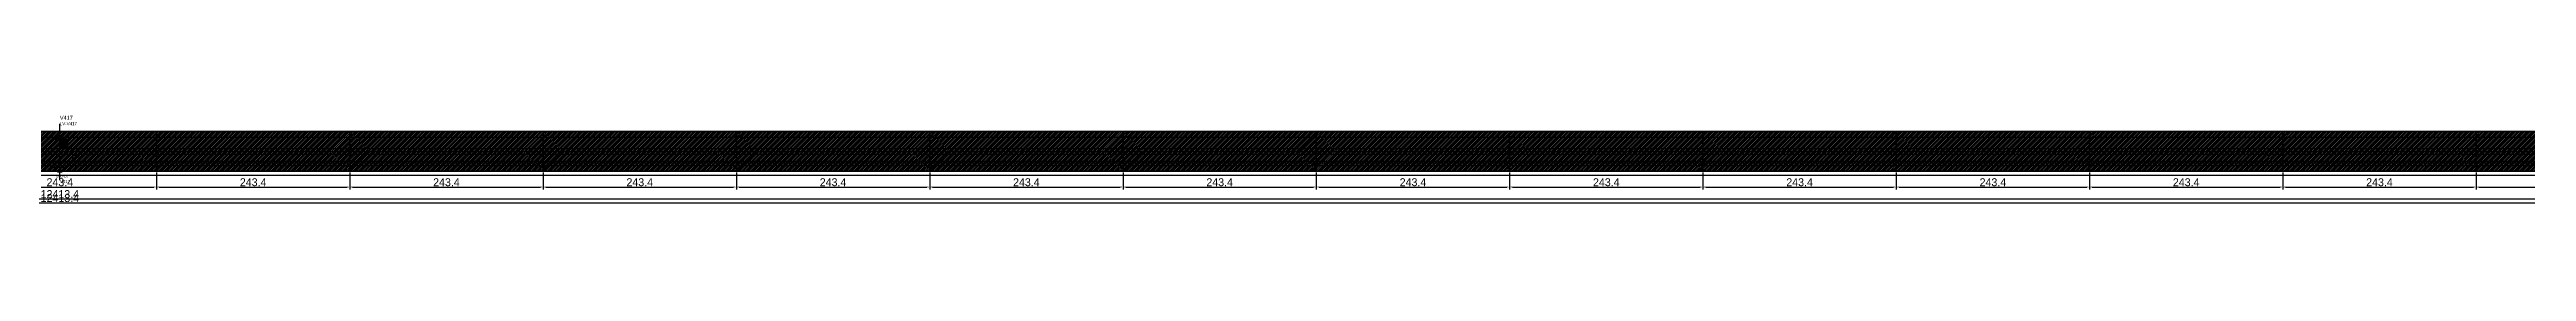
# Model space of a CAD drawing. Header units: metres. Extents: x 12791 to 25227, y 13116 to 13229.
# Drawn here: x 18989 to 22108, y 13116 to 13229 of the extents above; entities that cross this region are included whole.
import ezdxf

# ---------------------------------------------------------------- set-up
doc = ezdxf.new("R2010")
doc.units = ezdxf.units.M
for name, color, linetype in [('barrote', 251, 'CONTINUOUS'), ('CONCRETO', 251, 'CONTINUOUS'), ('COTA', 241, 'CONTINUOUS'), ('cotas', 4, 'CONTINUOUS'), ('Demarcação 1', 251, 'CONTINUOUS'), ('Hachura', 251, 'CONTINUOUS'), ('Laje_Perimetro', 7, 'CONTINUOUS'), ('NOMENCLATURA', 7, 'CONTINUOUS'), ('Painéis', 200, 'CONTINUOUS'), ('PONTALETE', 7, 'CONTINUOUS'), ('presilha', 1, 'CONTINUOUS'), ('Reaproveitamento', 251, 'CONTINUOUS'), ('SARR_3.5x7', 81, 'CONTINUOUS'), ('SCO-___-LAJ', 2, 'CONTINUOUS'), ('TENSOR', 3, 'CONTINUOUS'), ('texto', 7, 'CONTINUOUS')]:
    doc.layers.add(name, color=color, linetype=linetype)
doc.styles.add('STR_STANDARD', font='arial.ttf')
doc.dimstyles.new('EZ DXF', dxfattribs={"dimtxt": 10, "dimasz": 3.5, "dimexe": 3, "dimexo": 1.5, "dimgap": 1, "dimtad": 1, "dimdec": 1, "dimdsep": 46, "dimcen": 2.5, "dimazin": 3, "dimtfac": 1, "dimtmove": 0, "dimatfit": 3})

msp = doc.modelspace()

# ---------------------------------------------------------------- hatches: boundary and pattern name
at = {"layer": 'Hachura'}
h = msp.add_hatch(color=3, dxfattribs=at)
h.dxf.hatch_style = 1
h.paths.add_polyline_path([(18880.5914, 13158.9905), (19123.9914, 13158.9905), (19123.9914, 13208.9905), (18880.5914, 13208.9905)])
h = msp.add_hatch(dxfattribs=at)
h.set_pattern_fill('ANSI31', scale=0.5)
h.paths.add_polyline_path([(18880.5914, 13158.9905), (19123.9914, 13158.9905), (19123.9914, 13208.9905), (18880.5914, 13208.9905)])
h = msp.add_hatch(color=3, dxfattribs=at)
h.dxf.hatch_style = 1
h.paths.add_polyline_path([(18880.5914, 13158.9905), (19123.9914, 13158.9905), (19123.9914, 13208.9905), (18880.5914, 13208.9905)])
h = msp.add_hatch(dxfattribs=at)
h.set_pattern_fill('ANSI31', scale=0.5)
h.paths.add_polyline_path([(18880.5914, 13158.9905), (19123.9914, 13158.9905), (19123.9914, 13208.9905), (18880.5914, 13208.9905)])
h = msp.add_hatch(color=3, dxfattribs=at)
h.dxf.hatch_style = 1
h.paths.add_polyline_path([(19123.9914, 13158.9905), (19367.3914, 13158.9905), (19367.3914, 13208.9905), (19123.9914, 13208.9905)])
h = msp.add_hatch(dxfattribs=at)
h.set_pattern_fill('ANSI31', scale=0.5)
h.paths.add_polyline_path([(19123.9914, 13158.9905), (19367.3914, 13158.9905), (19367.3914, 13208.9905), (19123.9914, 13208.9905)])
h = msp.add_hatch(color=3, dxfattribs=at)
h.dxf.hatch_style = 1
h.paths.add_polyline_path([(19123.9914, 13158.9905), (19367.3914, 13158.9905), (19367.3914, 13208.9905), (19123.9914, 13208.9905)])
h = msp.add_hatch(dxfattribs=at)
h.set_pattern_fill('ANSI31', scale=0.5)
h.paths.add_polyline_path([(19123.9914, 13158.9905), (19367.3914, 13158.9905), (19367.3914, 13208.9905), (19123.9914, 13208.9905)])
h = msp.add_hatch(color=3, dxfattribs=at)
h.dxf.hatch_style = 1
h.paths.add_polyline_path([(19367.3914, 13158.9905), (19610.7914, 13158.9905), (19610.7914, 13208.9905), (19367.3914, 13208.9905)])
h = msp.add_hatch(dxfattribs=at)
h.set_pattern_fill('ANSI31', scale=0.5)
h.paths.add_polyline_path([(19367.3914, 13158.9905), (19610.7914, 13158.9905), (19610.7914, 13208.9905), (19367.3914, 13208.9905)])
h = msp.add_hatch(color=3, dxfattribs=at)
h.dxf.hatch_style = 1
h.paths.add_polyline_path([(19367.3914, 13158.9905), (19610.7914, 13158.9905), (19610.7914, 13208.9905), (19367.3914, 13208.9905)])
h = msp.add_hatch(dxfattribs=at)
h.set_pattern_fill('ANSI31', scale=0.5)
h.paths.add_polyline_path([(19367.3914, 13158.9905), (19610.7914, 13158.9905), (19610.7914, 13208.9905), (19367.3914, 13208.9905)])
h = msp.add_hatch(color=3, dxfattribs=at)
h.dxf.hatch_style = 1
h.paths.add_polyline_path([(19610.7914, 13158.9905), (19854.1914, 13158.9905), (19854.1914, 13208.9905), (19610.7914, 13208.9905)])
h = msp.add_hatch(dxfattribs=at)
h.set_pattern_fill('ANSI31', scale=0.5)
h.paths.add_polyline_path([(19610.7914, 13158.9905), (19854.1914, 13158.9905), (19854.1914, 13208.9905), (19610.7914, 13208.9905)])
h = msp.add_hatch(color=3, dxfattribs=at)
h.dxf.hatch_style = 1
h.paths.add_polyline_path([(19610.7914, 13158.9905), (19854.1914, 13158.9905), (19854.1914, 13208.9905), (19610.7914, 13208.9905)])
h = msp.add_hatch(dxfattribs=at)
h.set_pattern_fill('ANSI31', scale=0.5)
h.paths.add_polyline_path([(19610.7914, 13158.9905), (19854.1914, 13158.9905), (19854.1914, 13208.9905), (19610.7914, 13208.9905)])
h = msp.add_hatch(color=3, dxfattribs=at)
h.dxf.hatch_style = 1
h.paths.add_polyline_path([(19854.1914, 13158.9905), (20097.5914, 13158.9905), (20097.5914, 13208.9905), (19854.1914, 13208.9905)])
h = msp.add_hatch(dxfattribs=at)
h.set_pattern_fill('ANSI31', scale=0.5)
h.paths.add_polyline_path([(19854.1914, 13158.9905), (20097.5914, 13158.9905), (20097.5914, 13208.9905), (19854.1914, 13208.9905)])
h = msp.add_hatch(color=3, dxfattribs=at)
h.dxf.hatch_style = 1
h.paths.add_polyline_path([(19854.1914, 13158.9905), (20097.5914, 13158.9905), (20097.5914, 13208.9905), (19854.1914, 13208.9905)])
h = msp.add_hatch(dxfattribs=at)
h.set_pattern_fill('ANSI31', scale=0.5)
h.paths.add_polyline_path([(19854.1914, 13158.9905), (20097.5914, 13158.9905), (20097.5914, 13208.9905), (19854.1914, 13208.9905)])
h = msp.add_hatch(color=3, dxfattribs=at)
h.dxf.hatch_style = 1
h.paths.add_polyline_path([(20097.5914, 13158.9905), (20340.9914, 13158.9905), (20340.9914, 13208.9905), (20097.5914, 13208.9905)])
h = msp.add_hatch(dxfattribs=at)
h.set_pattern_fill('ANSI31', scale=0.5)
h.paths.add_polyline_path([(20097.5914, 13158.9905), (20340.9914, 13158.9905), (20340.9914, 13208.9905), (20097.5914, 13208.9905)])
h = msp.add_hatch(color=3, dxfattribs=at)
h.dxf.hatch_style = 1
h.paths.add_polyline_path([(20097.5914, 13158.9905), (20340.9914, 13158.9905), (20340.9914, 13208.9905), (20097.5914, 13208.9905)])
h = msp.add_hatch(dxfattribs=at)
h.set_pattern_fill('ANSI31', scale=0.5)
h.paths.add_polyline_path([(20097.5914, 13158.9905), (20340.9914, 13158.9905), (20340.9914, 13208.9905), (20097.5914, 13208.9905)])
h = msp.add_hatch(color=3, dxfattribs=at)
h.dxf.hatch_style = 1
h.paths.add_polyline_path([(20340.9914, 13158.9905), (20584.3914, 13158.9905), (20584.3914, 13208.9905), (20340.9914, 13208.9905)])
h = msp.add_hatch(dxfattribs=at)
h.set_pattern_fill('ANSI31', scale=0.5)
h.paths.add_polyline_path([(20340.9914, 13158.9905), (20584.3914, 13158.9905), (20584.3914, 13208.9905), (20340.9914, 13208.9905)])
h = msp.add_hatch(color=3, dxfattribs=at)
h.dxf.hatch_style = 1
h.paths.add_polyline_path([(20340.9914, 13158.9905), (20584.3914, 13158.9905), (20584.3914, 13208.9905), (20340.9914, 13208.9905)])
h = msp.add_hatch(dxfattribs=at)
h.set_pattern_fill('ANSI31', scale=0.5)
h.paths.add_polyline_path([(20340.9914, 13158.9905), (20584.3914, 13158.9905), (20584.3914, 13208.9905), (20340.9914, 13208.9905)])
h = msp.add_hatch(color=3, dxfattribs=at)
h.dxf.hatch_style = 1
h.paths.add_polyline_path([(20584.3914, 13158.9905), (20827.7914, 13158.9905), (20827.7914, 13208.9905), (20584.3914, 13208.9905)])
h = msp.add_hatch(dxfattribs=at)
h.set_pattern_fill('ANSI31', scale=0.5)
h.paths.add_polyline_path([(20584.3914, 13158.9905), (20827.7914, 13158.9905), (20827.7914, 13208.9905), (20584.3914, 13208.9905)])
h = msp.add_hatch(color=3, dxfattribs=at)
h.dxf.hatch_style = 1
h.paths.add_polyline_path([(20584.3914, 13158.9905), (20827.7914, 13158.9905), (20827.7914, 13208.9905), (20584.3914, 13208.9905)])
h = msp.add_hatch(dxfattribs=at)
h.set_pattern_fill('ANSI31', scale=0.5)
h.paths.add_polyline_path([(20584.3914, 13158.9905), (20827.7914, 13158.9905), (20827.7914, 13208.9905), (20584.3914, 13208.9905)])
h = msp.add_hatch(color=3, dxfattribs=at)
h.dxf.hatch_style = 1
h.paths.add_polyline_path([(20827.7914, 13158.9905), (21071.1914, 13158.9905), (21071.1914, 13208.9905), (20827.7914, 13208.9905)])
h = msp.add_hatch(dxfattribs=at)
h.set_pattern_fill('ANSI31', scale=0.5)
h.paths.add_polyline_path([(20827.7914, 13158.9905), (21071.1914, 13158.9905), (21071.1914, 13208.9905), (20827.7914, 13208.9905)])
h = msp.add_hatch(color=3, dxfattribs=at)
h.dxf.hatch_style = 1
h.paths.add_polyline_path([(20827.7914, 13158.9905), (21071.1914, 13158.9905), (21071.1914, 13208.9905), (20827.7914, 13208.9905)])
h = msp.add_hatch(dxfattribs=at)
h.set_pattern_fill('ANSI31', scale=0.5)
h.paths.add_polyline_path([(20827.7914, 13158.9905), (21071.1914, 13158.9905), (21071.1914, 13208.9905), (20827.7914, 13208.9905)])
h = msp.add_hatch(color=3, dxfattribs=at)
h.dxf.hatch_style = 1
h.paths.add_polyline_path([(21071.1914, 13158.9905), (21314.5914, 13158.9905), (21314.5914, 13208.9905), (21071.1914, 13208.9905)])
h = msp.add_hatch(dxfattribs=at)
h.set_pattern_fill('ANSI31', scale=0.5)
h.paths.add_polyline_path([(21071.1914, 13158.9905), (21314.5914, 13158.9905), (21314.5914, 13208.9905), (21071.1914, 13208.9905)])
h = msp.add_hatch(color=3, dxfattribs=at)
h.dxf.hatch_style = 1
h.paths.add_polyline_path([(21071.1914, 13158.9905), (21314.5914, 13158.9905), (21314.5914, 13208.9905), (21071.1914, 13208.9905)])
h = msp.add_hatch(dxfattribs=at)
h.set_pattern_fill('ANSI31', scale=0.5)
h.paths.add_polyline_path([(21071.1914, 13158.9905), (21314.5914, 13158.9905), (21314.5914, 13208.9905), (21071.1914, 13208.9905)])
h = msp.add_hatch(color=3, dxfattribs=at)
h.dxf.hatch_style = 1
h.paths.add_polyline_path([(21314.5914, 13158.9905), (21557.9914, 13158.9905), (21557.9914, 13208.9905), (21314.5914, 13208.9905)])
h = msp.add_hatch(dxfattribs=at)
h.set_pattern_fill('ANSI31', scale=0.5)
h.paths.add_polyline_path([(21314.5914, 13158.9905), (21557.9914, 13158.9905), (21557.9914, 13208.9905), (21314.5914, 13208.9905)])
h = msp.add_hatch(color=3, dxfattribs=at)
h.dxf.hatch_style = 1
h.paths.add_polyline_path([(21314.5914, 13158.9905), (21557.9914, 13158.9905), (21557.9914, 13208.9905), (21314.5914, 13208.9905)])
h = msp.add_hatch(dxfattribs=at)
h.set_pattern_fill('ANSI31', scale=0.5)
h.paths.add_polyline_path([(21314.5914, 13158.9905), (21557.9914, 13158.9905), (21557.9914, 13208.9905), (21314.5914, 13208.9905)])
h = msp.add_hatch(color=3, dxfattribs=at)
h.dxf.hatch_style = 1
h.paths.add_polyline_path([(21557.9914, 13158.9905), (21801.3914, 13158.9905), (21801.3914, 13208.9905), (21557.9914, 13208.9905)])
h = msp.add_hatch(dxfattribs=at)
h.set_pattern_fill('ANSI31', scale=0.5)
h.paths.add_polyline_path([(21557.9914, 13158.9905), (21801.3914, 13158.9905), (21801.3914, 13208.9905), (21557.9914, 13208.9905)])
h = msp.add_hatch(color=3, dxfattribs=at)
h.dxf.hatch_style = 1
h.paths.add_polyline_path([(21557.9914, 13158.9905), (21801.3914, 13158.9905), (21801.3914, 13208.9905), (21557.9914, 13208.9905)])
h = msp.add_hatch(dxfattribs=at)
h.set_pattern_fill('ANSI31', scale=0.5)
h.paths.add_polyline_path([(21557.9914, 13158.9905), (21801.3914, 13158.9905), (21801.3914, 13208.9905), (21557.9914, 13208.9905)])
h = msp.add_hatch(color=3, dxfattribs=at)
h.dxf.hatch_style = 1
h.paths.add_polyline_path([(21801.3914, 13158.9905), (22044.7914, 13158.9905), (22044.7914, 13208.9905), (21801.3914, 13208.9905)])
h = msp.add_hatch(dxfattribs=at)
h.set_pattern_fill('ANSI31', scale=0.5)
h.paths.add_polyline_path([(21801.3914, 13158.9905), (22044.7914, 13158.9905), (22044.7914, 13208.9905), (21801.3914, 13208.9905)])
h = msp.add_hatch(color=3, dxfattribs=at)
h.dxf.hatch_style = 1
h.paths.add_polyline_path([(21801.3914, 13158.9905), (22044.7914, 13158.9905), (22044.7914, 13208.9905), (21801.3914, 13208.9905)])
h = msp.add_hatch(dxfattribs=at)
h.set_pattern_fill('ANSI31', scale=0.5)
h.paths.add_polyline_path([(21801.3914, 13158.9905), (22044.7914, 13158.9905), (22044.7914, 13208.9905), (21801.3914, 13208.9905)])
h = msp.add_hatch(color=3, dxfattribs=at)
h.dxf.hatch_style = 1
h.paths.add_polyline_path([(22044.7914, 13158.9905), (22288.1914, 13158.9905), (22288.1914, 13208.9905), (22044.7914, 13208.9905)])
h = msp.add_hatch(dxfattribs=at)
h.set_pattern_fill('ANSI31', scale=0.5)
h.paths.add_polyline_path([(22044.7914, 13158.9905), (22288.1914, 13158.9905), (22288.1914, 13208.9905), (22044.7914, 13208.9905)])
h = msp.add_hatch(color=3, dxfattribs=at)
h.dxf.hatch_style = 1
h.paths.add_polyline_path([(22044.7914, 13158.9905), (22288.1914, 13158.9905), (22288.1914, 13208.9905), (22044.7914, 13208.9905)])
h = msp.add_hatch(dxfattribs=at)
h.set_pattern_fill('ANSI31', scale=0.5)
h.paths.add_polyline_path([(22044.7914, 13158.9905), (22288.1914, 13158.9905), (22288.1914, 13208.9905), (22044.7914, 13208.9905)])
at = {"layer": 'Reaproveitamento'}
h = msp.add_hatch(dxfattribs=at)
h.set_pattern_fill('SOLID')
h.paths.add_polyline_path([(19002.2914, 13188.9905), (19012.2914, 13188.9905), (19012.2914, 13198.9905), (19002.2914, 13198.9905)])
h = msp.add_hatch(dxfattribs=at)
h.set_pattern_fill('SOLID')
h.paths.add_polyline_path([(19002.2914, 13188.9905), (19012.2914, 13188.9905), (19012.2914, 13198.9905), (19002.2914, 13198.9905)])

# ---------------------------------------------------------------- linework, layer by layer
at = {"layer": 'barrote'}
msp.add_line((12800.5914, 13171.4905), (25203.9914, 13171.4905), dxfattribs=at)
msp.add_line((12800.5914, 13171.4905), (25203.9914, 13171.4905), dxfattribs=at)
at = {"layer": 'CONCRETO'}
msp.add_solid([(18999.2914, 13160.9905), (19005.2914, 13160.9905), (18999.2914, 13156.9905), (19005.2914, 13156.9905)], dxfattribs=at)
msp.add_solid([(18999.2914, 13160.9905), (19005.2914, 13160.9905), (18999.2914, 13156.9905), (19005.2914, 13156.9905)], dxfattribs=at)
at = {"layer": 'Demarcação 1'}
msp.add_line((12795.5914, 13183.9905), (25208.9914, 13183.9905), dxfattribs=at)
msp.add_line((12795.5914, 13183.9905), (25208.9914, 13183.9905), dxfattribs=at)
at = {"layer": 'Laje_Perimetro'}
msp.add_lwpolyline([(12790.5914, 13153.9905), (25213.9914, 13153.9905), (25213.9914, 13168.9905), (12790.5914, 13168.9905)], close=True, dxfattribs=at)
msp.add_lwpolyline([(12790.5914, 13153.9905), (25213.9914, 13153.9905), (25213.9914, 13168.9905), (12790.5914, 13168.9905)], close=True, dxfattribs=at)
at = {"layer": 'Painéis'}
for points in [[(12795.5914, 13208.9905), (25208.9914, 13208.9905)], [(12795.5914, 13208.9905), (25208.9914, 13208.9905)], [(18880.5914, 13158.9905), (19123.9914, 13158.9905), (19123.9914, 13208.9905), (18880.5914, 13208.9905)], [(18880.5914, 13158.9905), (19123.9914, 13158.9905), (19123.9914, 13208.9905), (18880.5914, 13208.9905)], [(19123.9914, 13158.9905), (19123.9914, 13208.9905)], [(19123.9914, 13158.9905), (19367.3914, 13158.9905), (19367.3914, 13208.9905), (19123.9914, 13208.9905)], [(19123.9914, 13158.9905), (19123.9914, 13208.9905)], [(19123.9914, 13158.9905), (19367.3914, 13158.9905), (19367.3914, 13208.9905), (19123.9914, 13208.9905)], [(19367.3914, 13158.9905), (19367.3914, 13208.9905)], [(19367.3914, 13158.9905), (19610.7914, 13158.9905), (19610.7914, 13208.9905), (19367.3914, 13208.9905)], [(19367.3914, 13158.9905), (19367.3914, 13208.9905)], [(19367.3914, 13158.9905), (19610.7914, 13158.9905), (19610.7914, 13208.9905), (19367.3914, 13208.9905)], [(19610.7914, 13158.9905), (19610.7914, 13208.9905)], [(19610.7914, 13158.9905), (19854.1914, 13158.9905), (19854.1914, 13208.9905), (19610.7914, 13208.9905)], [(19610.7914, 13158.9905), (19610.7914, 13208.9905)], [(19610.7914, 13158.9905), (19854.1914, 13158.9905), (19854.1914, 13208.9905), (19610.7914, 13208.9905)], [(19854.1914, 13158.9905), (19854.1914, 13208.9905)], [(19854.1914, 13158.9905), (20097.5914, 13158.9905), (20097.5914, 13208.9905), (19854.1914, 13208.9905)], [(19854.1914, 13158.9905), (19854.1914, 13208.9905)], [(19854.1914, 13158.9905), (20097.5914, 13158.9905), (20097.5914, 13208.9905), (19854.1914, 13208.9905)], [(20097.5914, 13158.9905), (20097.5914, 13208.9905)], [(20097.5914, 13158.9905), (20340.9914, 13158.9905), (20340.9914, 13208.9905), (20097.5914, 13208.9905)], [(20097.5914, 13158.9905), (20097.5914, 13208.9905)], [(20097.5914, 13158.9905), (20340.9914, 13158.9905), (20340.9914, 13208.9905), (20097.5914, 13208.9905)], [(20340.9914, 13158.9905), (20340.9914, 13208.9905)], [(20340.9914, 13158.9905), (20584.3914, 13158.9905), (20584.3914, 13208.9905), (20340.9914, 13208.9905)], [(20340.9914, 13158.9905), (20340.9914, 13208.9905)], [(20340.9914, 13158.9905), (20584.3914, 13158.9905), (20584.3914, 13208.9905), (20340.9914, 13208.9905)], [(20584.3914, 13158.9905), (20584.3914, 13208.9905)], [(20584.3914, 13158.9905), (20827.7914, 13158.9905), (20827.7914, 13208.9905), (20584.3914, 13208.9905)], [(20584.3914, 13158.9905), (20584.3914, 13208.9905)], [(20584.3914, 13158.9905), (20827.7914, 13158.9905), (20827.7914, 13208.9905), (20584.3914, 13208.9905)], [(20827.7914, 13158.9905), (20827.7914, 13208.9905)], [(20827.7914, 13158.9905), (21071.1914, 13158.9905), (21071.1914, 13208.9905), (20827.7914, 13208.9905)], [(20827.7914, 13158.9905), (20827.7914, 13208.9905)], [(20827.7914, 13158.9905), (21071.1914, 13158.9905), (21071.1914, 13208.9905), (20827.7914, 13208.9905)], [(21071.1914, 13158.9905), (21071.1914, 13208.9905)], [(21071.1914, 13158.9905), (21314.5914, 13158.9905), (21314.5914, 13208.9905), (21071.1914, 13208.9905)], [(21071.1914, 13158.9905), (21071.1914, 13208.9905)], [(21071.1914, 13158.9905), (21314.5914, 13158.9905), (21314.5914, 13208.9905), (21071.1914, 13208.9905)], [(21314.5914, 13158.9905), (21314.5914, 13208.9905)], [(21314.5914, 13158.9905), (21557.9914, 13158.9905), (21557.9914, 13208.9905), (21314.5914, 13208.9905)], [(21314.5914, 13158.9905), (21314.5914, 13208.9905)], [(21314.5914, 13158.9905), (21557.9914, 13158.9905), (21557.9914, 13208.9905), (21314.5914, 13208.9905)], [(21557.9914, 13158.9905), (21557.9914, 13208.9905)], [(21557.9914, 13158.9905), (21801.3914, 13158.9905), (21801.3914, 13208.9905), (21557.9914, 13208.9905)], [(21557.9914, 13158.9905), (21557.9914, 13208.9905)], [(21557.9914, 13158.9905), (21801.3914, 13158.9905), (21801.3914, 13208.9905), (21557.9914, 13208.9905)], [(21801.3914, 13158.9905), (21801.3914, 13208.9905)], [(21801.3914, 13158.9905), (22044.7914, 13158.9905), (22044.7914, 13208.9905), (21801.3914, 13208.9905)], [(21801.3914, 13158.9905), (21801.3914, 13208.9905)], [(21801.3914, 13158.9905), (22044.7914, 13158.9905), (22044.7914, 13208.9905), (21801.3914, 13208.9905)], [(22044.7914, 13158.9905), (22044.7914, 13208.9905)], [(22044.7914, 13158.9905), (22288.1914, 13158.9905), (22288.1914, 13208.9905), (22044.7914, 13208.9905)], [(22044.7914, 13158.9905), (22044.7914, 13208.9905)], [(22044.7914, 13158.9905), (22288.1914, 13158.9905), (22288.1914, 13208.9905), (22044.7914, 13208.9905)], [(12795.5914, 13158.9905), (25208.9914, 13158.9905)], [(12795.5914, 13158.9905), (25208.9914, 13158.9905)]]:
    msp.add_lwpolyline(points, close=True, dxfattribs=at)
msp.add_arc((19002.2914, 13196.4905), 6, 0, 180, dxfattribs=at)
msp.add_arc((19002.2914, 13196.4905), 6, 0, 180, dxfattribs=at)
at = {"layer": 'PONTALETE'}
msp.add_line((19002.2914, 13148.9905), (19002.2914, 13218.9905), dxfattribs=at)
msp.add_line((19002.2914, 13148.9905), (19002.2914, 13218.9905), dxfattribs=at)
at = {"layer": 'presilha'}
for centre, radius in [((19002.2914, 13200.9905), 3), ((19002.2914, 13200.9905), 3), ((19022.2914, 13175.6572), 4), ((19022.2914, 13175.6572), 4)]:
    msp.add_circle(centre, radius, dxfattribs=at)
at = {"layer": 'SARR_3.5x7'}
for p, q in [((18880.5914, 13201.9905), (19123.9914, 13201.9905)), ((18880.5914, 13201.9905), (19123.9914, 13201.9905)), ((19123.9914, 13201.9905), (19367.3914, 13201.9905)), ((19123.9914, 13201.9905), (19367.3914, 13201.9905)), ((19367.3914, 13201.9905), (19610.7914, 13201.9905)), ((19367.3914, 13201.9905), (19610.7914, 13201.9905)), ((19610.7914, 13201.9905), (19854.1914, 13201.9905)), ((19610.7914, 13201.9905), (19854.1914, 13201.9905)), ((19854.1914, 13201.9905), (20097.5914, 13201.9905)), ((19854.1914, 13201.9905), (20097.5914, 13201.9905)), ((20097.5914, 13201.9905), (20340.9914, 13201.9905)), ((20097.5914, 13201.9905), (20340.9914, 13201.9905)), ((20340.9914, 13201.9905), (20584.3914, 13201.9905)), ((20340.9914, 13201.9905), (20584.3914, 13201.9905)), ((20584.3914, 13201.9905), (20827.7914, 13201.9905)), ((20584.3914, 13201.9905), (20827.7914, 13201.9905)), ((20827.7914, 13201.9905), (21071.1914, 13201.9905)), ((20827.7914, 13201.9905), (21071.1914, 13201.9905)), ((21071.1914, 13201.9905), (21314.5914, 13201.9905)), ((21071.1914, 13201.9905), (21314.5914, 13201.9905)), ((21314.5914, 13201.9905), (21557.9914, 13201.9905)), ((21314.5914, 13201.9905), (21557.9914, 13201.9905)), ((21557.9914, 13201.9905), (21801.3914, 13201.9905)), ((21557.9914, 13201.9905), (21801.3914, 13201.9905)), ((21801.3914, 13201.9905), (22044.7914, 13201.9905)), ((21801.3914, 13201.9905), (22044.7914, 13201.9905)), ((22044.7914, 13201.9905), (22288.1914, 13201.9905)), ((22044.7914, 13201.9905), (22288.1914, 13201.9905)), ((18880.5914, 13187.4905), (19123.9914, 13187.4905)), ((18880.5914, 13187.4905), (19123.9914, 13187.4905)), ((18880.5914, 13180.4905), (19123.9914, 13180.4905)), ((18880.5914, 13180.4905), (19123.9914, 13180.4905)), ((18880.5914, 13165.9905), (19123.9914, 13165.9905)), ((18880.5914, 13165.9905), (19123.9914, 13165.9905)), ((19123.9914, 13187.4905), (19367.3914, 13187.4905)), ((19123.9914, 13187.4905), (19367.3914, 13187.4905)), ((19123.9914, 13180.4905), (19367.3914, 13180.4905)), ((19123.9914, 13180.4905), (19367.3914, 13180.4905)), ((19123.9914, 13165.9905), (19367.3914, 13165.9905)), ((19123.9914, 13165.9905), (19367.3914, 13165.9905)), ((19367.3914, 13187.4905), (19610.7914, 13187.4905)), ((19367.3914, 13187.4905), (19610.7914, 13187.4905)), ((19367.3914, 13180.4905), (19610.7914, 13180.4905)), ((19367.3914, 13180.4905), (19610.7914, 13180.4905)), ((19367.3914, 13165.9905), (19610.7914, 13165.9905)), ((19367.3914, 13165.9905), (19610.7914, 13165.9905)), ((19610.7914, 13187.4905), (19854.1914, 13187.4905)), ((19610.7914, 13187.4905), (19854.1914, 13187.4905)), ((19610.7914, 13180.4905), (19854.1914, 13180.4905)), ((19610.7914, 13180.4905), (19854.1914, 13180.4905)), ((19610.7914, 13165.9905), (19854.1914, 13165.9905)), ((19610.7914, 13165.9905), (19854.1914, 13165.9905)), ((19854.1914, 13187.4905), (20097.5914, 13187.4905)), ((19854.1914, 13187.4905), (20097.5914, 13187.4905)), ((19854.1914, 13180.4905), (20097.5914, 13180.4905)), ((19854.1914, 13180.4905), (20097.5914, 13180.4905)), ((19854.1914, 13165.9905), (20097.5914, 13165.9905)), ((19854.1914, 13165.9905), (20097.5914, 13165.9905)), ((20097.5914, 13187.4905), (20340.9914, 13187.4905)), ((20097.5914, 13187.4905), (20340.9914, 13187.4905)), ((20097.5914, 13180.4905), (20340.9914, 13180.4905)), ((20097.5914, 13180.4905), (20340.9914, 13180.4905)), ((20097.5914, 13165.9905), (20340.9914, 13165.9905)), ((20097.5914, 13165.9905), (20340.9914, 13165.9905)), ((20340.9914, 13187.4905), (20584.3914, 13187.4905)), ((20340.9914, 13187.4905), (20584.3914, 13187.4905)), ((20340.9914, 13180.4905), (20584.3914, 13180.4905)), ((20340.9914, 13180.4905), (20584.3914, 13180.4905)), ((20340.9914, 13165.9905), (20584.3914, 13165.9905)), ((20340.9914, 13165.9905), (20584.3914, 13165.9905)), ((20584.3914, 13187.4905), (20827.7914, 13187.4905)), ((20584.3914, 13187.4905), (20827.7914, 13187.4905)), ((20584.3914, 13180.4905), (20827.7914, 13180.4905)), ((20584.3914, 13180.4905), (20827.7914, 13180.4905)), ((20584.3914, 13165.9905), (20827.7914, 13165.9905)), ((20584.3914, 13165.9905), (20827.7914, 13165.9905)), ((20827.7914, 13187.4905), (21071.1914, 13187.4905)), ((20827.7914, 13187.4905), (21071.1914, 13187.4905)), ((20827.7914, 13180.4905), (21071.1914, 13180.4905)), ((20827.7914, 13180.4905), (21071.1914, 13180.4905)), ((20827.7914, 13165.9905), (21071.1914, 13165.9905)), ((20827.7914, 13165.9905), (21071.1914, 13165.9905)), ((21071.1914, 13187.4905), (21314.5914, 13187.4905)), ((21071.1914, 13187.4905), (21314.5914, 13187.4905)), ((21071.1914, 13180.4905), (21314.5914, 13180.4905)), ((21071.1914, 13180.4905), (21314.5914, 13180.4905)), ((21071.1914, 13165.9905), (21314.5914, 13165.9905)), ((21071.1914, 13165.9905), (21314.5914, 13165.9905)), ((21314.5914, 13187.4905), (21557.9914, 13187.4905)), ((21314.5914, 13187.4905), (21557.9914, 13187.4905)), ((21314.5914, 13180.4905), (21557.9914, 13180.4905)), ((21314.5914, 13180.4905), (21557.9914, 13180.4905)), ((21314.5914, 13165.9905), (21557.9914, 13165.9905)), ((21314.5914, 13165.9905), (21557.9914, 13165.9905)), ((21557.9914, 13187.4905), (21801.3914, 13187.4905)), ((21557.9914, 13187.4905), (21801.3914, 13187.4905)), ((21557.9914, 13180.4905), (21801.3914, 13180.4905)), ((21557.9914, 13180.4905), (21801.3914, 13180.4905)), ((21557.9914, 13165.9905), (21801.3914, 13165.9905)), ((21557.9914, 13165.9905), (21801.3914, 13165.9905)), ((21801.3914, 13187.4905), (22044.7914, 13187.4905)), ((21801.3914, 13187.4905), (22044.7914, 13187.4905)), ((21801.3914, 13180.4905), (22044.7914, 13180.4905)), ((21801.3914, 13180.4905), (22044.7914, 13180.4905)), ((21801.3914, 13165.9905), (22044.7914, 13165.9905)), ((21801.3914, 13165.9905), (22044.7914, 13165.9905)), ((22044.7914, 13187.4905), (22288.1914, 13187.4905)), ((22044.7914, 13187.4905), (22288.1914, 13187.4905)), ((22044.7914, 13180.4905), (22288.1914, 13180.4905)), ((22044.7914, 13180.4905), (22288.1914, 13180.4905)), ((22044.7914, 13165.9905), (22288.1914, 13165.9905)), ((22044.7914, 13165.9905), (22288.1914, 13165.9905))]:
    msp.add_line(p, q, dxfattribs=at)
at = {"layer": 'TENSOR'}
msp.add_line((18992.2914, 13163.9905), (19012.2914, 13163.9905), dxfattribs=at)
msp.add_line((18992.2914, 13163.9905), (19012.2914, 13163.9905), dxfattribs=at)

# ---------------------------------------------------------------- texts
at = {"layer": 'NOMENCLATURA', "style": 'STR_STANDARD'}
msp.add_text('V417', height=5, dxfattribs=at).set_placement((19002.2914, 13223.9905))
msp.add_text('V417', height=5, dxfattribs=at).set_placement((19002.2914, 13223.9905))
at = {"layer": 'NOMENCLATURA', "insert": (19002.2914, 13220.9905), "char_height": 4, "attachment_point": 1}
msp.add_mtext('LV-V417', dxfattribs=at)
msp.add_mtext('LV-V417', dxfattribs=at)
at = {"layer": 'SCO-___-LAJ'}
msp.add_text('SCO-LV', height=3, dxfattribs=at).set_placement((18997.2914, 13150.9905))
msp.add_text('SCO-LV', height=3, dxfattribs=at).set_placement((18997.2914, 13150.9905))
at = {"layer": 'texto'}
msp.add_text('V417', height=4, dxfattribs=at).set_placement((19002.2914, 13143.9905))
msp.add_text('V417', height=4, dxfattribs=at).set_placement((19002.2914, 13143.9905))

# ---------------------------------------------------------------- dimensions: what is measured, and where the dimension line sits
at = {"layer": 'COTA', "color": 1}
for base, p1, p2 in [((12795.5914, 13118.9905), (12795.5914, 13158.9905), (25208.9914, 13158.9905)), ((12795.5914, 13118.9905), (12795.5914, 13158.9905), (25208.9914, 13158.9905)), ((18880.5914, 13138.9905), (18880.5914, 13158.9905), (19123.9914, 13158.9905)), ((18880.5914, 13138.9905), (18880.5914, 13158.9905), (19123.9914, 13158.9905)), ((19123.9914, 13138.9905), (19123.9914, 13158.9905), (19367.3914, 13158.9905)), ((19123.9914, 13138.9905), (19123.9914, 13158.9905), (19367.3914, 13158.9905)), ((19367.3914, 13138.9905), (19367.3914, 13158.9905), (19610.7914, 13158.9905)), ((19367.3914, 13138.9905), (19367.3914, 13158.9905), (19610.7914, 13158.9905)), ((19610.7914, 13138.9905), (19610.7914, 13158.9905), (19854.1914, 13158.9905)), ((19610.7914, 13138.9905), (19610.7914, 13158.9905), (19854.1914, 13158.9905)), ((19854.1914, 13138.9905), (19854.1914, 13158.9905), (20097.5914, 13158.9905)), ((19854.1914, 13138.9905), (19854.1914, 13158.9905), (20097.5914, 13158.9905)), ((20097.5914, 13138.9905), (20097.5914, 13158.9905), (20340.9914, 13158.9905)), ((20097.5914, 13138.9905), (20097.5914, 13158.9905), (20340.9914, 13158.9905)), ((20340.9914, 13138.9905), (20340.9914, 13158.9905), (20584.3914, 13158.9905)), ((20340.9914, 13138.9905), (20340.9914, 13158.9905), (20584.3914, 13158.9905)), ((20584.3914, 13138.9905), (20584.3914, 13158.9905), (20827.7914, 13158.9905)), ((20584.3914, 13138.9905), (20584.3914, 13158.9905), (20827.7914, 13158.9905)), ((20827.7914, 13138.9905), (20827.7914, 13158.9905), (21071.1914, 13158.9905)), ((20827.7914, 13138.9905), (20827.7914, 13158.9905), (21071.1914, 13158.9905)), ((21071.1914, 13138.9905), (21071.1914, 13158.9905), (21314.5914, 13158.9905)), ((21071.1914, 13138.9905), (21071.1914, 13158.9905), (21314.5914, 13158.9905)), ((21314.5914, 13138.9905), (21314.5914, 13158.9905), (21557.9914, 13158.9905)), ((21314.5914, 13138.9905), (21314.5914, 13158.9905), (21557.9914, 13158.9905)), ((21557.9914, 13138.9905), (21557.9914, 13158.9905), (21801.3914, 13158.9905)), ((21557.9914, 13138.9905), (21557.9914, 13158.9905), (21801.3914, 13158.9905)), ((21801.3914, 13138.9905), (21801.3914, 13158.9905), (22044.7914, 13158.9905)), ((21801.3914, 13138.9905), (21801.3914, 13158.9905), (22044.7914, 13158.9905)), ((22044.7914, 13138.9905), (22044.7914, 13158.9905), (22288.1914, 13158.9905)), ((22044.7914, 13138.9905), (22044.7914, 13158.9905), (22288.1914, 13158.9905))]:
    msp.add_linear_dim(base=base, p1=p1, p2=p2, dimstyle='EZ DXF', dxfattribs=at).render()
at = {"layer": 'cotas'}
msp.add_linear_dim(base=(12795.5914, 13123.9905), p1=(12795.5914, 13138.9905), p2=(25208.9914, 13138.9905), dimstyle='EZ DXF', dxfattribs=at).render()
msp.add_linear_dim(base=(12795.5914, 13123.9905), p1=(12795.5914, 13138.9905), p2=(25208.9914, 13138.9905), dimstyle='EZ DXF', dxfattribs=at).render()

doc.saveas('drawing.dxf')
